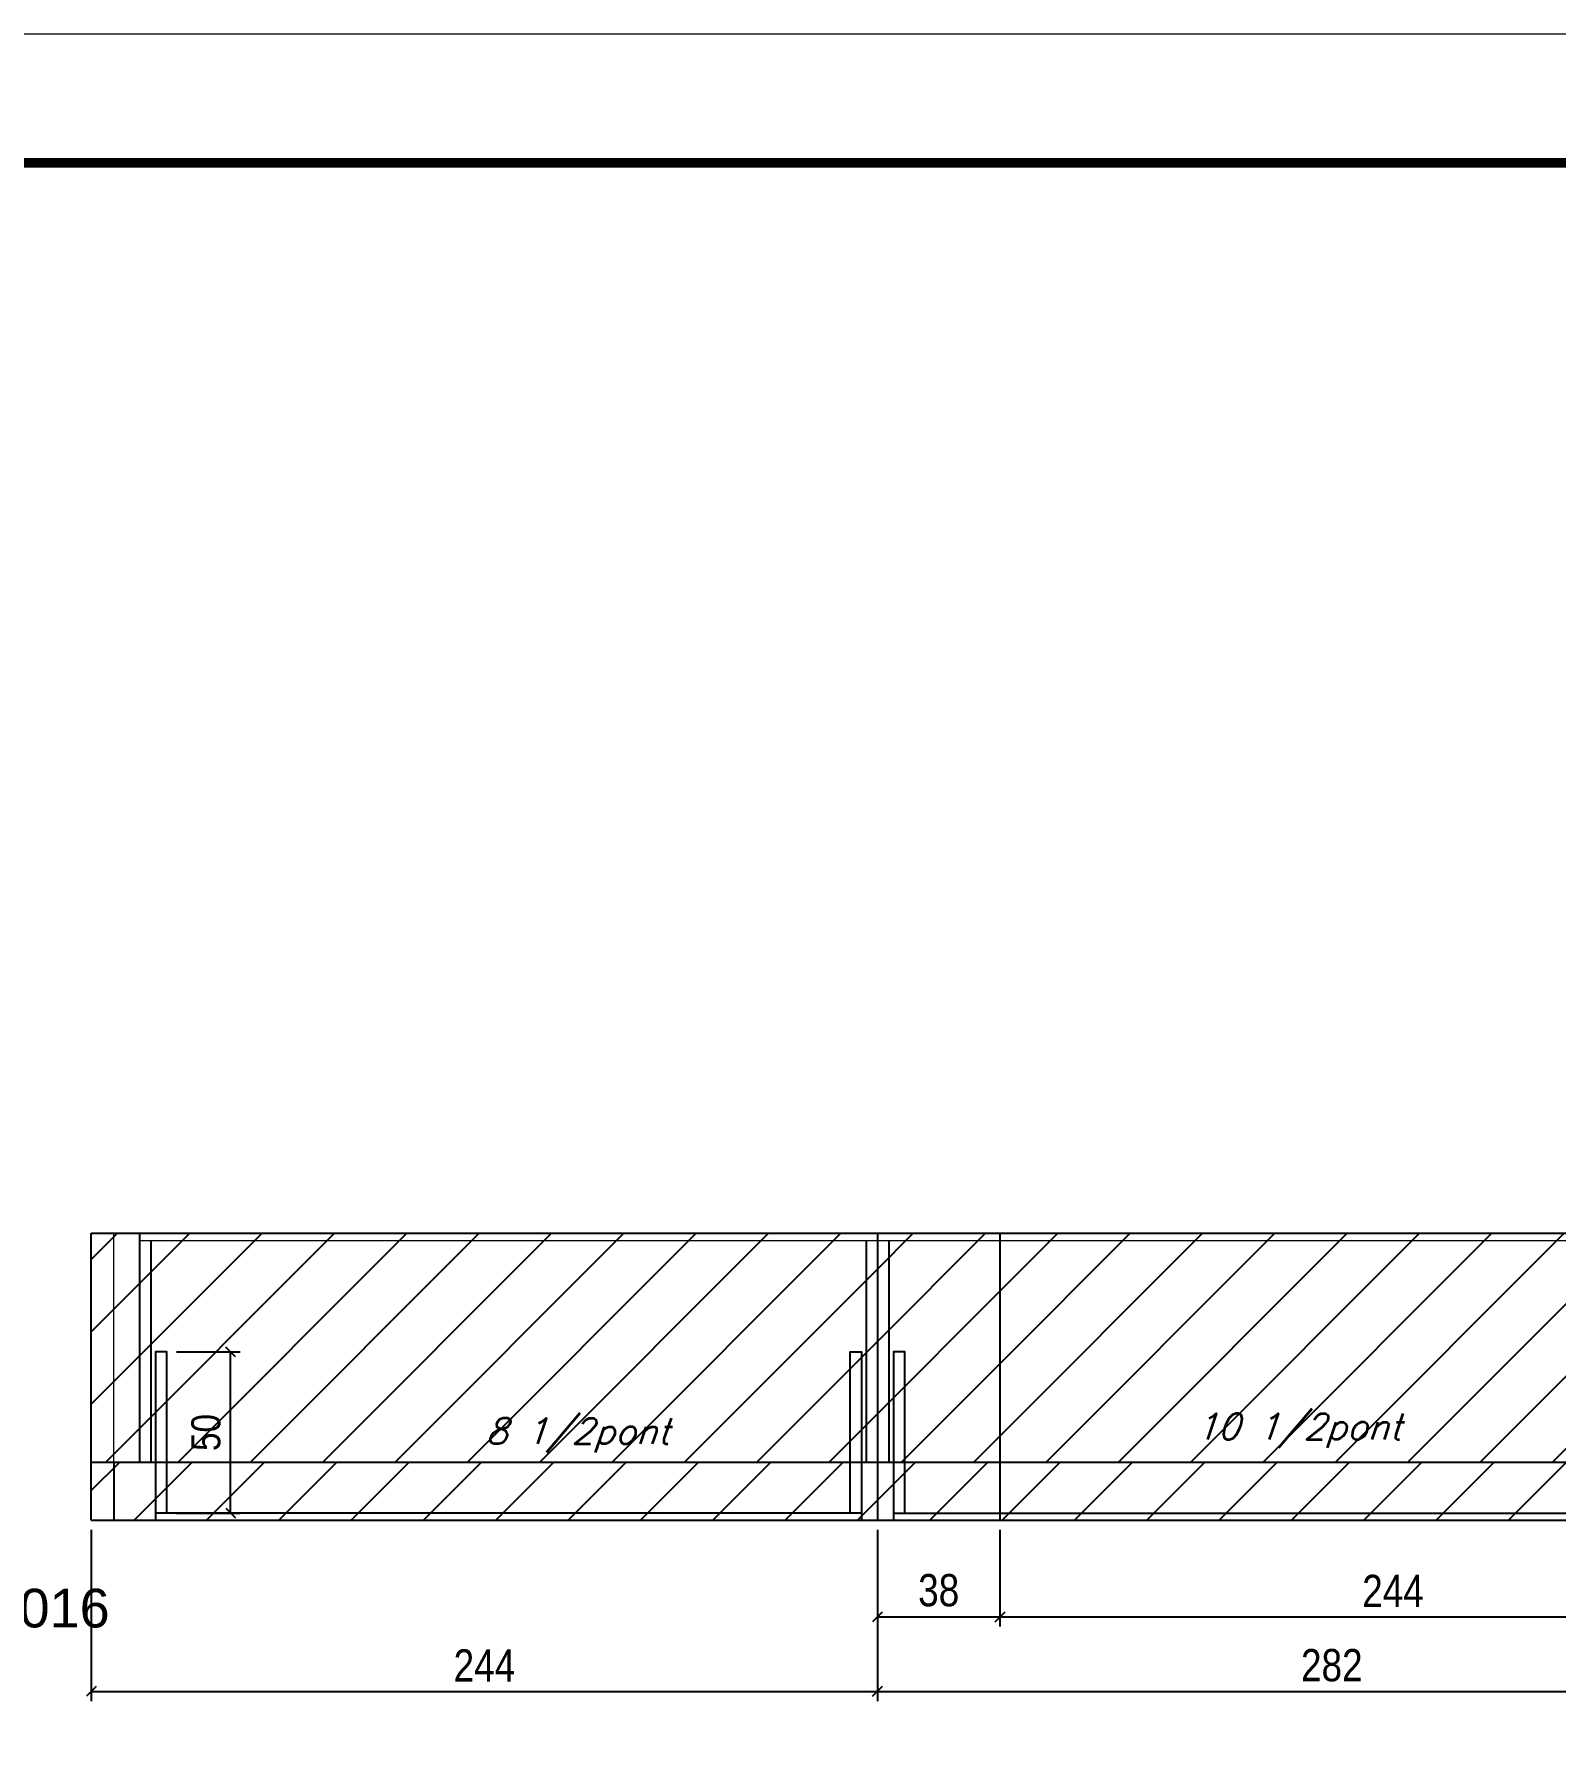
# Model space of a CAD drawing. Extents: x -20960 to -5926, y -2106 to 21915.
# Drawn here: x -10132 to -9659, y 13348 to 13875 of the extents above; entities that cross this region are included whole.
import ezdxf

# ---------------------------------------------------------------- set-up
doc = ezdxf.new("R2010")
doc.units = 0
doc.linetypes.add('DASHED', pattern=[0.75, 0.5, -0.25])
for name, color, linetype in [('5', 5, 'Continuous'), ('COTA', 241, 'Continuous'), ('Painéis', 200, 'Continuous'), ('Reaproveitamento', 251, 'Continuous'), ('SARR_2.2x7', 40, 'Continuous'), ('SARR_3.5x7', 81, 'Continuous'), ('texto', 7, 'Continuous')]:
    doc.layers.add(name, color=color, linetype=linetype)
for name, color, linetype, lineweight in [('Folhas', 255, 'Continuous', 9), ('Sarr 2.2x7', 40, 'Continuous', 9), ('SARRAFO DE PRESSAO', 251, 'DASHED', 9)]:
    doc.layers.add(name, color=color, linetype=linetype, lineweight=lineweight)
doc.styles.add('COTA TECNICA', font='techl___.ttf', dxfattribs={"height": 10})
doc.styles.add('COTA TECNICA-50', font='techl___.ttf', dxfattribs={"height": 9})
doc.styles.add('Romans', font='romans.shx')
doc.styles.get("Standard").update_dxf_attribs({"font": 'arial.ttf'})
doc.dimstyles.new('COTA PAINEL-50', dxfattribs={"dimtxt": 9, "dimasz": 3, "dimexe": 3, "dimexo": 3, "dimgap": 3, "dimtad": 1, "dimdec": 1, "dimzin": 12, "dimdsep": 46, "dimtxsty": 'COTA TECNICA-50', "dimblk1": 'OBLIQUE', "dimblk2": 'OBLIQUE', "dimsah": 1, "dimcen": 0.9, "dimclrd": 4, "dimclre": 4, "dimclrt": 240, "dimadec": 1, "dimazin": 3, "dimtfac": 1, "dimtdec": 1, "dimtmove": 0, "dimatfit": 3, "dimfxl": 1, "dimtolj": 1, "dimtzin": 12, "dimarcsym": 0})
doc.dimstyles.new('PAINEL', dxfattribs={"dimtxt": 10, "dimasz": 3, "dimexe": 3, "dimexo": 3, "dimgap": 3, "dimtad": 1, "dimdec": 1, "dimzin": 12, "dimdsep": 46, "dimtxsty": 'COTA TECNICA', "dimblk1": 'OBLIQUE', "dimblk2": 'OBLIQUE', "dimsah": 1, "dimcen": 0.9, "dimclrd": 4, "dimclre": 4, "dimclrt": 240, "dimadec": 1, "dimazin": 3, "dimtfac": 1, "dimtdec": 1, "dimtmove": 0, "dimatfit": 3, "dimfxl": 1, "dimtolj": 1, "dimtzin": 12, "dimarcsym": 0})
pattern_1 = [(45, (1612.208, -2325.757), (-11.22532, 11.22532), [])]
pattern_2 = [(45, (-3197, 0), (-11.22532, 11.22532), [])]

# ---------------------------------------------------------------- blocks, each defined once
blk = doc.blocks.new('9999999999')
at = {"layer": 'Folhas'}
blk.add_lwpolyline([(98138.98, 34190.21), (99623.98, 34190.21), (99623.98, 35240.21), (98138.98, 35240.21)], close=True, dxfattribs=at)
at = {"layer": 'Folhas', "color": 30, "const_width": 3}
blk.add_lwpolyline([(98213.98, 34230.21), (99583.98, 34230.21), (99583.98, 35200.21), (98213.98, 35200.21)], close=True, dxfattribs=at)
blk = doc.blocks.new('_Oblique')
at = {"color": 0, "linetype": 'ByBlock', "lineweight": -2}
blk.add_line((-0.5, -0.5), (0.5, 0.5), dxfattribs=at)
blk = doc.blocks.new('*D7351')
at = {"layer": 'COTA', "color": 4, "lineweight": -2, "ltscale": 25, "transparency": 16777216}
for p, q in [((-10113.78, 13411.34), (-10113.78, 13358.21)), ((-9869.78, 13411.34), (-9869.78, 13358.21)), ((-10113.78, 13361.21), (-9869.78, 13361.21))]:
    blk.add_line(p, q, dxfattribs=at)
at = {"layer": 'Defpoints', "color": 0, "ltscale": 25, "transparency": 16777216}
for p in [(-10113.78, 13414.34), (-9869.78, 13414.34), (-9869.78, 13361.21)]:
    blk.add_point(p, dxfattribs=at)
at = {"layer": 'COTA', "color": 4, "lineweight": -2, "ltscale": 25, "transparency": 16777216, "xscale": 3, "yscale": 3, "zscale": 3, "rotation": 180}
blk.add_blockref('_Oblique', (-10113.78, 13361.21), dxfattribs=at)
at = {"layer": 'COTA', "color": 4, "lineweight": -2, "ltscale": 25, "transparency": 16777216, "xscale": 3, "yscale": 3, "zscale": 3}
blk.add_blockref('_Oblique', (-9869.78, 13361.21), dxfattribs=at)
at = {"layer": 'COTA', "color": 240, "ltscale": 25, "transparency": 16777216, "insert": (-9991.78, 13369.28), "char_height": 10, "attachment_point": 5, "style": 'COTA TECNICA'}
blk.add_mtext('\\A1;244', dxfattribs=at)
blk = doc.blocks.new('*D7352')
at = {"layer": 'COTA', "color": 4, "lineweight": -2, "ltscale": 25, "transparency": 16777216}
for p, q in [((-9831.78, 13411.34), (-9831.78, 13381.32)), ((-9831.78, 13384.32), (-9587.78, 13384.32)), ((-9587.78, 13382), (-9587.78, 13381.32))]:
    blk.add_line(p, q, dxfattribs=at)
at = {"layer": 'Defpoints', "color": 0, "ltscale": 25, "transparency": 16777216}
for p in [(-9831.78, 13414.34), (-9587.78, 13385), (-9587.78, 13384.32)]:
    blk.add_point(p, dxfattribs=at)
at = {"layer": 'COTA', "color": 4, "lineweight": -2, "ltscale": 25, "transparency": 16777216, "xscale": 3, "yscale": 3, "zscale": 3, "rotation": 180}
blk.add_blockref('_Oblique', (-9831.78, 13384.32), dxfattribs=at)
at = {"layer": 'COTA', "color": 4, "lineweight": -2, "ltscale": 25, "transparency": 16777216, "xscale": 3, "yscale": 3, "zscale": 3}
blk.add_blockref('_Oblique', (-9587.78, 13384.32), dxfattribs=at)
at = {"layer": 'COTA', "color": 240, "ltscale": 25, "transparency": 16777216, "insert": (-9709.78, 13392.39), "char_height": 10, "attachment_point": 5, "style": 'COTA TECNICA'}
blk.add_mtext('\\A1;244', dxfattribs=at)
blk = doc.blocks.new('*D7353')
at = {"layer": 'COTA', "color": 4, "lineweight": -2, "ltscale": 25, "transparency": 16777216}
for p, q in [((-9869.78, 13411.34), (-9869.78, 13381.32)), ((-9831.78, 13411.34), (-9831.78, 13381.32)), ((-9869.78, 13384.32), (-9831.78, 13384.32))]:
    blk.add_line(p, q, dxfattribs=at)
at = {"layer": 'Defpoints', "color": 0, "ltscale": 25, "transparency": 16777216}
for p in [(-9869.78, 13414.34), (-9831.78, 13414.34), (-9831.78, 13384.32)]:
    blk.add_point(p, dxfattribs=at)
at = {"layer": 'COTA', "color": 4, "lineweight": -2, "ltscale": 25, "transparency": 16777216, "xscale": 3, "yscale": 3, "zscale": 3, "rotation": 180}
blk.add_blockref('_Oblique', (-9869.78, 13384.32), dxfattribs=at)
at = {"layer": 'COTA', "color": 4, "lineweight": -2, "ltscale": 25, "transparency": 16777216, "xscale": 3, "yscale": 3, "zscale": 3}
blk.add_blockref('_Oblique', (-9831.78, 13384.32), dxfattribs=at)
at = {"layer": 'COTA', "color": 240, "ltscale": 25, "transparency": 16777216, "insert": (-9850.78, 13392.56), "char_height": 10, "attachment_point": 5, "style": 'COTA TECNICA'}
blk.add_mtext('\\A1;38', dxfattribs=at)
blk = doc.blocks.new('*D7354')
at = {"layer": 'COTA', "color": 4, "lineweight": -2, "ltscale": 25, "transparency": 16777216}
for p, q in [((-9869.78, 13411.34), (-9869.78, 13358.21)), ((-9587.78, 13411.34), (-9587.78, 13358.21)), ((-9869.78, 13361.21), (-9587.78, 13361.21))]:
    blk.add_line(p, q, dxfattribs=at)
at = {"layer": 'Defpoints', "color": 0, "ltscale": 25, "transparency": 16777216}
for p in [(-9869.78, 13414.34), (-9587.78, 13414.34), (-9587.78, 13361.21)]:
    blk.add_point(p, dxfattribs=at)
at = {"layer": 'COTA', "color": 4, "lineweight": -2, "ltscale": 25, "transparency": 16777216, "xscale": 3, "yscale": 3, "zscale": 3, "rotation": 180}
blk.add_blockref('_Oblique', (-9869.78, 13361.21), dxfattribs=at)
at = {"layer": 'COTA', "color": 4, "lineweight": -2, "ltscale": 25, "transparency": 16777216, "xscale": 3, "yscale": 3, "zscale": 3}
blk.add_blockref('_Oblique', (-9587.78, 13361.21), dxfattribs=at)
at = {"layer": 'COTA', "color": 240, "ltscale": 25, "transparency": 16777216, "insert": (-9728.78, 13369.3), "char_height": 10, "attachment_point": 5, "style": 'COTA TECNICA'}
blk.add_mtext('\\A1;282', dxfattribs=at)
blk = doc.blocks.new('*D7418')
at = {"layer": 'COTA', "color": 4, "lineweight": -2, "transparency": 16777216}
for p, q in [((-10087.33, 13466.54), (-10067.58, 13466.54)), ((-10070.58, 13416.54), (-10070.58, 13466.54)), ((-10087.33, 13416.54), (-10067.58, 13416.54))]:
    blk.add_line(p, q, dxfattribs=at)
at = {"layer": 'Defpoints', "color": 0, "transparency": 16777216}
for p in [(-10090.33, 13466.54), (-10070.58, 13466.54), (-10090.33, 13416.54)]:
    blk.add_point(p, dxfattribs=at)
at = {"layer": 'COTA', "color": 4, "lineweight": -2, "transparency": 16777216, "xscale": 3, "yscale": 3, "zscale": 3}
for p, rotation in [((-10070.58, 13466.54), 90), ((-10070.58, 13416.54), 270)]:
    blk.add_blockref('_Oblique', p, dxfattribs=dict(at, rotation=rotation))
at = {"layer": 'COTA', "color": 240, "transparency": 16777216, "insert": (-10078.18, 13441.54), "char_height": 9, "attachment_point": 5, "rotation": 90, "style": 'COTA TECNICA-50'}
blk.add_mtext('\\A1;50', dxfattribs=at)

msp = doc.modelspace()

# ---------------------------------------------------------------- hatches: boundary and pattern name
at = {"layer": 'Reaproveitamento'}
h = msp.add_hatch(dxfattribs=at)
h.set_pattern_fill('ANSI31', color=256, scale=5)
h.set_pattern_definition(pattern_1)
h.paths.add_polyline_path([(-9869.78, 13432.34), (-9869.78, 13503.34), (-10113.78, 13503.34), (-10113.78, 13432.34)])
h = msp.add_hatch(dxfattribs=at)
h.set_pattern_fill('ANSI31', color=256, scale=5)
h.set_pattern_definition(pattern_1)
h.paths.add_polyline_path([(-9869.78, 13432.34), (-9831.78, 13432.34), (-9831.78, 13503.34), (-9869.78, 13503.34)])
h = msp.add_hatch(dxfattribs=at)
h.set_pattern_fill('ANSI31', color=256, scale=5)
h.set_pattern_definition(pattern_1)
h.paths.add_polyline_path([(-9831.78, 13503.34), (-9831.78, 13432.34), (-9587.78, 13432.34), (-9587.78, 13503.34)])
at = {"layer": 'Reaproveitamento', "transparency": 33554684}
h = msp.add_hatch(dxfattribs=at)
h.set_pattern_fill('ANSI31', color=256, scale=5)
h.set_pattern_definition(pattern_2)
h.paths.add_polyline_path([(-9869.78, 13414.34), (-9869.78, 13432.34), (-10113.78, 13432.34), (-10113.78, 13414.34)])
h = msp.add_hatch(dxfattribs=at)
h.set_pattern_fill('ANSI31', color=256, scale=5)
h.set_pattern_definition(pattern_2)
h.paths.add_polyline_path([(-9831.78, 13414.34), (-9831.78, 13432.34), (-9869.78, 13432.34), (-9869.78, 13414.34)])
h = msp.add_hatch(dxfattribs=at)
h.set_pattern_fill('ANSI31', color=256, scale=5)
h.set_pattern_definition(pattern_2)
h.paths.add_polyline_path([(-9831.78, 13432.34), (-9831.78, 13414.34), (-9587.78, 13414.34), (-9587.78, 13432.34)])

# ---------------------------------------------------------------- linework, layer by layer
at = {"layer": 'Painéis'}
for p, q in [((-10113.78, 13503.34), (-9587.78, 13503.34)), ((-10113.78, 13414.34), (-10113.78, 13503.34)), ((-10113.78, 13432.34), (-9324.76, 13432.34)), ((-10113.78, 13414.34), (-9324.76, 13414.34))]:
    msp.add_line(p, q, dxfattribs=at)
at = {"layer": 'Painéis', "ltscale": 25}
for p, q in [((-9869.78, 13503.34), (-9869.78, 13414.34)), ((-9831.78, 13503.34), (-9831.78, 13414.34))]:
    msp.add_line(p, q, dxfattribs=at)
at = {"layer": 'Sarr 2.2x7'}
for p, q in [((-10106.78, 13432.34), (-10106.78, 13503.34)), ((-10098.78, 13501.14), (-9869.78, 13501.14)), ((-9869.78, 13501.14), (-9602.78, 13501.14))]:
    msp.add_line(p, q, dxfattribs=at)
at = {"layer": 'SARR_2.2x7', "linetype": 'Continuous', "ltscale": 50}
for p, q in [((-10106.78, 13432.34), (-10106.78, 13414.34)), ((-9874.78, 13416.54), (-10093.83, 13416.54)), ((-9864.78, 13416.54), (-9607.73, 13416.54))]:
    msp.add_line(p, q, dxfattribs=at)
at = {"layer": 'SARR_3.5x7'}
for p, q in [((-10098.78, 13503.34), (-10098.78, 13432.34)), ((-10095.28, 13501.14), (-10095.28, 13432.34)), ((-9873.28, 13501.14), (-9873.28, 13432.34)), ((-9866.28, 13501.14), (-9866.28, 13432.34)), ((-10098.78, 13432.34), (-10095.28, 13432.34)), ((-9873.28, 13432.34), (-9866.28, 13432.34))]:
    msp.add_line(p, q, dxfattribs=at)
at = {"layer": 'SARR_3.5x7', "ltscale": 25}
msp.add_line((-9869.78, 13432.34), (-9869.78, 13432.34), dxfattribs=at)
at = {"layer": 'SARR_3.5x7'}
for points in [[(-10090.33, 13416.54), (-10090.33, 13466.54), (-10093.83, 13466.54), (-10093.83, 13414.34)], [(-9878.28, 13416.54), (-9878.28, 13466.54), (-9874.78, 13466.54), (-9874.78, 13414.34)], [(-9861.28, 13416.54), (-9861.28, 13466.54), (-9864.78, 13466.54), (-9864.78, 13414.34)]]:
    msp.add_lwpolyline(points, dxfattribs=at)

# ---------------------------------------------------------------- block references
at = {"layer": 'SARRAFO DE PRESSAO', "color": 6, "linetype": 'ByBlock'}
msp.add_blockref('9999999999', (-108747.48, -21364.84), dxfattribs=at)

# ---------------------------------------------------------------- texts
at = {"layer": '5', "linetype": 'Continuous'}
msp.add_text('V1016', height=12, rotation=360, dxfattribs=at).set_placement((-10156.55, 13381.06))
at = {"layer": 'texto', "color": 2, "char_height": 8, "attachment_point": 5, "style": 'Romans'}
for s, insert in [('{\\Q19;\\C256;8 1/2pont}', (-9962.84, 13440.67)), ('{\\Q19;\\C256;10 1/2pont}', (-9739.12, 13442.07))]:
    msp.add_mtext(s, dxfattribs=dict(at, insert=insert))

# ---------------------------------------------------------------- dimensions: what is measured, and where the dimension line sits
at = {"layer": 'COTA'}
dim = msp.add_linear_dim(base=(-10070.58, 13466.54), p1=(-10090.33, 13416.54), p2=(-10090.33, 13466.54), angle=90, dimstyle='COTA PAINEL-50', dxfattribs=at)
dim.commit()
dim.dimension.update_dxf_attribs({"geometry": '*D7418', "text_midpoint": (-10078.18, 13441.54)})
at = {"layer": 'COTA', "ltscale": 25}
for base, p1, p2, picture, middle in [((-9869.78, 13361.21), (-10113.78, 13414.34), (-9869.78, 13414.34), '*D7351', (-9991.78, 13369.28)), ((-9587.78, 13384.32), (-9831.78, 13414.34), (-9587.78, 13385), '*D7352', (-9709.78, 13392.39))]:
    dim = msp.add_linear_dim(base=base, p1=p1, p2=p2, dimstyle='PAINEL', override={"dimtmove": 1}, dxfattribs=at)
    dim.commit()
    dim.dimension.update_dxf_attribs({"geometry": picture, "text_midpoint": middle})
for base, p2, picture, middle in [((-9831.78, 13384.32), (-9831.78, 13414.34), '*D7353', (-9850.78, 13392.56)), ((-9587.78, 13361.21), (-9587.78, 13414.34), '*D7354', (-9728.78, 13369.3))]:
    dim = msp.add_linear_dim(base=base, p1=(-9869.78, 13414.34), p2=p2, dimstyle='PAINEL', dxfattribs=at)
    dim.commit()
    dim.dimension.update_dxf_attribs({"geometry": picture, "text_midpoint": middle})

doc.saveas('drawing.dxf')
